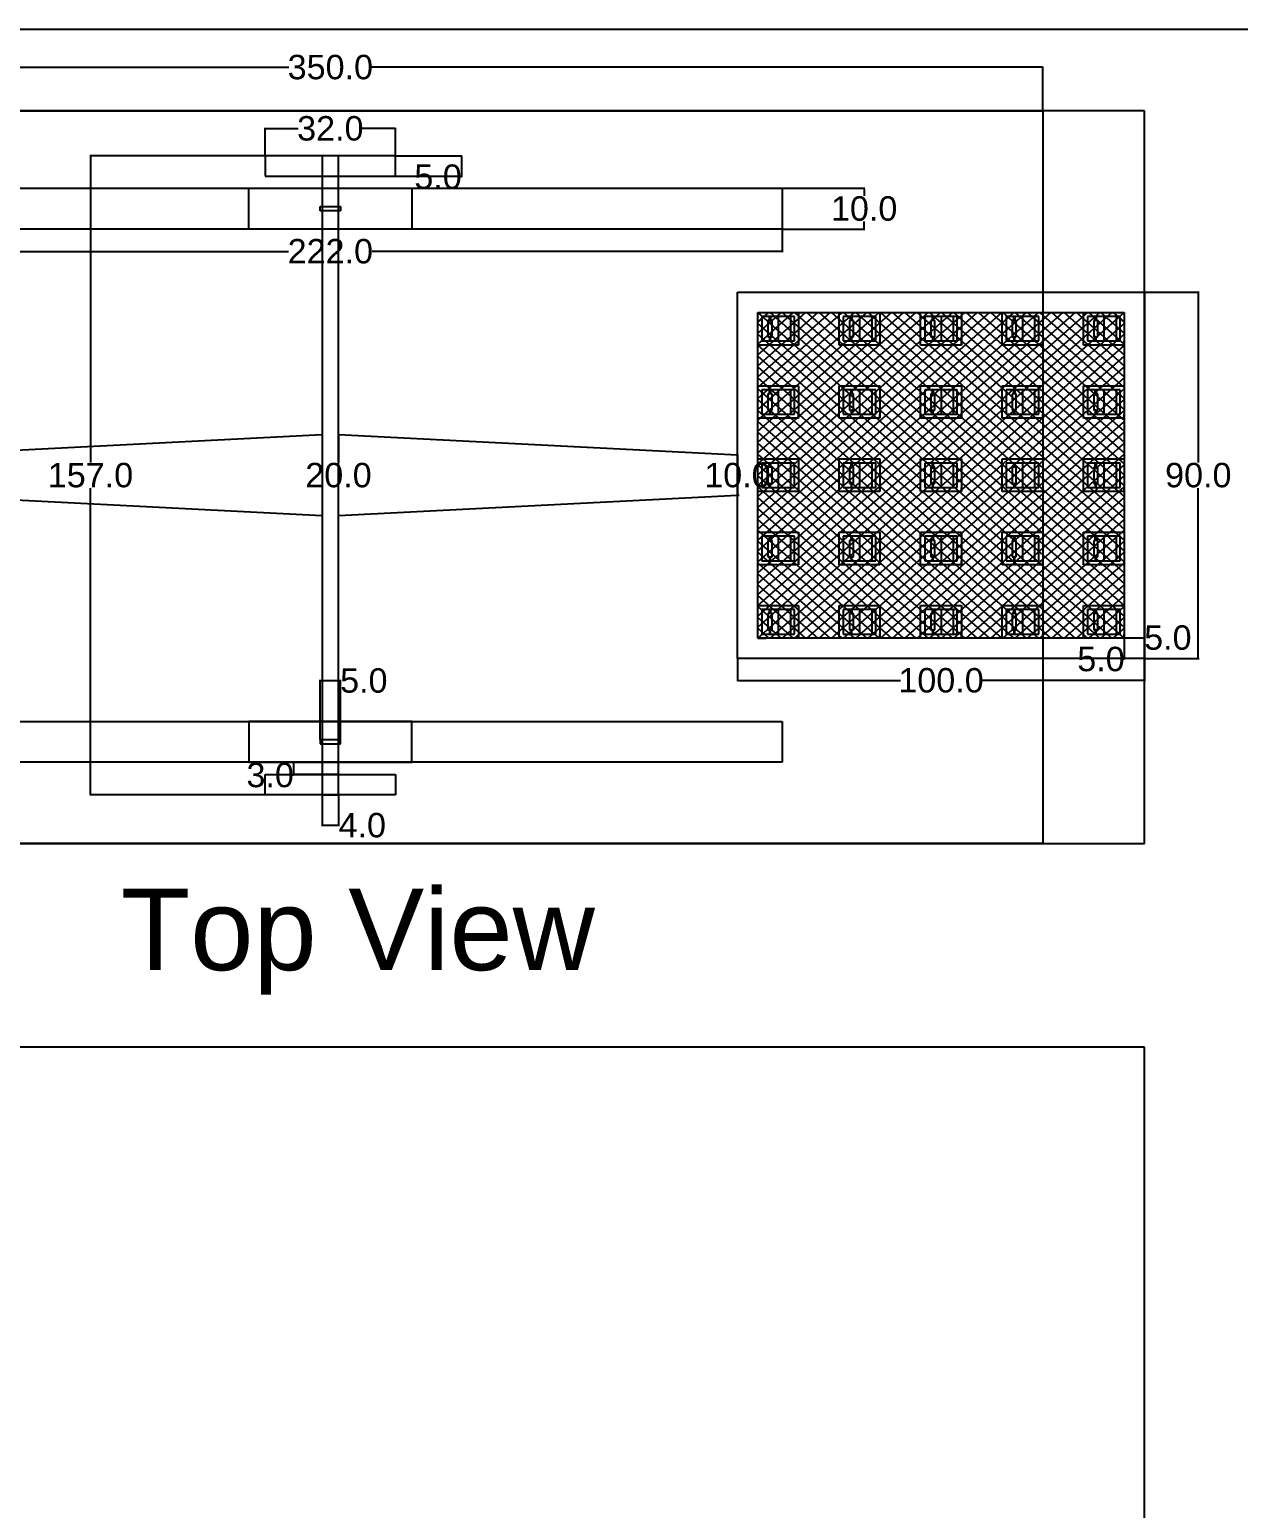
# Model space of a CAD drawing. Header units: millimetres. Extents: x 0 to 1100, y 0 to 800.
# Drawn here: x 176.1 to 473.1, y 436.7 to 800 of the extents above; entities that cross this region are included whole.
import ezdxf

# ---------------------------------------------------------------- set-up
doc = ezdxf.new("R2010")
doc.units = ezdxf.units.MM
doc.header["$MEASUREMENT"] = 0
for name, color, linetype in [('2d axels', 130, 'Continuous'), ('2d dimensions', 150, 'Continuous'), ('2d headscrew', 210, 'Continuous'), ('2d lines', 181, 'Continuous'), ('2D pulleys', 50, 'Continuous'), ('2d seats', 230, 'Continuous'), ('center', 30, 'Continuous'), ('Text', 7, 'Continuous')]:
    doc.layers.add(name, color=color, linetype=linetype)
doc.styles.get("Standard").update_dxf_attribs({"font": 'Arial.ttf'})
doc.dimstyles.get("Standard").update_dxf_attribs({"dimtxt": 6, "dimasz": 0.18, "dimexe": 0.18, "dimexo": 0.0625, "dimgap": 0.09, "dimtad": 0, "dimtih": 1, "dimtoh": 1, "dimdec": 1, "dimzin": 0, "dimdsep": 46, "dimtxsty": 'Standard', "dimcen": 0.09, "dimadec": 0, "dimazin": 0, "dimtfac": 1, "dimtdec": 1, "dimtofl": 0, "dimtmove": 0, "dimatfit": 3, "dimfxl": 1, "dimtolj": 1, "dimtzin": 0, "dimarcsym": 0})

# ---------------------------------------------------------------- blocks, each defined once
blk = doc.blocks.new('*U5')
at = {"layer": '2d seats'}
for p, q in [((-5, -4), (-5, 4)), ((-5, 4), (5, 4)), ((-5, 4), (5, 4)), ((-5, -4), (-5, 4)), ((5, 4), (5, -4)), ((5, 4), (5, -4)), ((3, 3), (-4, 3)), ((-4, 3), (-4, -3)), ((4, 3), (3, 3)), ((3, 3), (3, -3)), ((4, -3), (4, 3)), ((-4, -3), (3, -3)), ((3, -3), (4, -3)), ((5, -4), (5, -3)), ((5, -4), (-5, -4)), ((5, -4), (-5, -4))]:
    blk.add_line(p, q, dxfattribs=at)
blk = doc.blocks.new('*U6')
at = {"layer": '2d seats', "color": 0, "linetype": 'ByBlock', "lineweight": -2, "transparency": 16777216}
for p in [(0, 72), (20, 72), (40, 72), (60, 72), (80, 72), (0, 54), (20, 54), (40, 54), (60, 54), (80, 54), (0, 36), (20, 36), (40, 36), (60, 36), (80, 36), (0, 18), (20, 18), (40, 18), (60, 18), (80, 18), (0, 0), (20, 0), (40, 0), (60, 0), (80, 0)]:
    blk.add_blockref('*U5', p, dxfattribs=at)
blk = doc.blocks.new('*U7')
at = {"layer": '2d seats'}
for p, q in [((-0.75, 2), (-1.25, 2)), ((-1.25, 2), (-1.25, -2)), ((-0.85, 2), (-0.85, 3)), ((-0.75, 2), (-0.85, 2)), ((-0.25, 2), (-0.75, 2)), ((-0.65, 3), (-0.65, 2)), ((-0.25, -2), (-0.25, 2)), ((1.25, 3), (1.25, -3)), ((-1.25, -2), (-0.75, -2)), ((-0.75, -2), (-0.85, -2)), ((-0.85, -2), (-0.85, -3)), ((-0.75, -2), (-0.25, -2)), ((-0.65, -3), (-0.65, -2))]:
    blk.add_line(p, q, dxfattribs=at)
blk = doc.blocks.new('*U8')
at = {"layer": '2d seats', "color": 0, "linetype": 'ByBlock', "lineweight": -2, "transparency": 16777216}
for p in [(0, 72), (20, 72), (40, 72), (60, 72), (80, 72), (0, 54), (20, 54), (40, 54), (60, 54), (80, 54), (0, 36), (20, 36), (40, 36), (60, 36), (80, 36), (0, 18), (20, 18), (40, 18), (60, 18), (80, 18), (0, 0), (20, 0), (40, 0), (60, 0), (80, 0)]:
    blk.add_blockref('*U7', p, dxfattribs=at)
blk = doc.blocks.new('*D44')
at = {"layer": '2d dimensions', "color": 0, "lineweight": -2, "transparency": 16777216}
for p, q in [((252, 700.32), (252, 693.65)), ((252.06, 700.5), (252.18, 700.5)), ((252, 680.68), (252, 687.35)), ((252.06, 680.5), (252.18, 680.5))]:
    blk.add_line(p, q, dxfattribs=at)
at = {"layer": '2d dimensions', "color": 0, "transparency": 16777216}
for points in [[(251.97, 700.32), (252.03, 700.32), (252, 700.5)], [(251.97, 680.68), (252.03, 680.68), (252, 680.5)]]:
    blk.add_solid(points, dxfattribs=at)
at = {"layer": 'Defpoints', "color": 0, "transparency": 16777216}
for p in [(252, 700.5), (252, 700.5), (252, 680.5)]:
    blk.add_point(p, dxfattribs=at)
at = {"layer": '2d dimensions', "color": 0, "transparency": 16777216, "insert": (252, 690.5), "char_height": 6, "attachment_point": 5}
blk.add_mtext('\\A1;20.0', dxfattribs=at)
blk = doc.blocks.new('*D45')
at = {"layer": '2d dimensions', "color": 0, "lineweight": -2, "transparency": 16777216}
for p, q in [((350, 695.32), (350, 693.67)), ((350.06, 695.5), (350.18, 695.5)), ((350, 685.71), (350, 687.36)), ((350.45, 685.53), (349.82, 685.53))]:
    blk.add_line(p, q, dxfattribs=at)
at = {"layer": '2d dimensions', "color": 0, "transparency": 16777216}
for points in [[(349.97, 695.32), (350.03, 695.32), (350, 695.5)], [(349.97, 685.71), (350.03, 685.71), (350, 685.53)]]:
    blk.add_solid(points, dxfattribs=at)
at = {"layer": 'Defpoints', "color": 0, "transparency": 16777216}
for p in [(350, 695.5), (350, 685.53), (350.51, 685.53)]:
    blk.add_point(p, dxfattribs=at)
at = {"layer": '2d dimensions', "color": 0, "transparency": 16777216, "insert": (350, 690.51), "char_height": 6, "attachment_point": 5}
blk.add_mtext('\\A1;10.0', dxfattribs=at)
blk = doc.blocks.new('*D46')
at = {"layer": '2d dimensions', "color": 0, "lineweight": -2, "transparency": 16777216}
for p, q in [((350, 645.44), (350, 639.91)), ((450, 645.44), (450, 639.91)), ((350.18, 640.09), (390.08, 640.09)), ((449.82, 640.09), (409.92, 640.09))]:
    blk.add_line(p, q, dxfattribs=at)
at = {"layer": '2d dimensions', "color": 0, "transparency": 16777216}
for points in [[(350.18, 640.12), (350.18, 640.06), (350, 640.09)], [(449.82, 640.12), (449.82, 640.06), (450, 640.09)]]:
    blk.add_solid(points, dxfattribs=at)
at = {"layer": 'Defpoints', "color": 0, "transparency": 16777216}
for p in [(350, 645.5), (450, 645.5), (450, 640.09)]:
    blk.add_point(p, dxfattribs=at)
at = {"layer": '2d dimensions', "color": 0, "transparency": 16777216, "insert": (400, 640.09), "char_height": 6, "attachment_point": 5}
blk.add_mtext('\\A1;100.0', dxfattribs=at)
blk = doc.blocks.new('*D47')
at = {"layer": '2d dimensions', "color": 0, "lineweight": -2, "transparency": 16777216}
for p, q in [((450.06, 735.5), (463.38, 735.5)), ((463.2, 735.32), (463.2, 693.65)), ((463.2, 645.68), (463.2, 687.35)), ((450.06, 645.5), (463.38, 645.5))]:
    blk.add_line(p, q, dxfattribs=at)
at = {"layer": '2d dimensions', "color": 0, "transparency": 16777216}
for points in [[(463.17, 735.32), (463.23, 735.32), (463.2, 735.5)], [(463.17, 645.68), (463.23, 645.68), (463.2, 645.5)]]:
    blk.add_solid(points, dxfattribs=at)
at = {"layer": 'Defpoints', "color": 0, "transparency": 16777216}
for p in [(450, 735.5), (463.2, 735.5), (450, 645.5)]:
    blk.add_point(p, dxfattribs=at)
at = {"layer": '2d dimensions', "color": 0, "transparency": 16777216, "insert": (463.2, 690.5), "char_height": 6, "attachment_point": 5}
blk.add_mtext('\\A1;90.0', dxfattribs=at)
blk = doc.blocks.new('*D48')
at = {"layer": '2d dimensions', "color": 0, "lineweight": -2, "transparency": 16777216}
for p, q in [((75, 780.06), (75, 790.93)), ((75.18, 790.75), (239.8, 790.75)), ((424.82, 790.75), (260.2, 790.75)), ((425, 780.06), (425, 790.93))]:
    blk.add_line(p, q, dxfattribs=at)
at = {"layer": '2d dimensions', "color": 0, "transparency": 16777216}
for points in [[(75.18, 790.78), (75.18, 790.72), (75, 790.75)], [(424.82, 790.78), (424.82, 790.72), (425, 790.75)]]:
    blk.add_solid(points, dxfattribs=at)
at = {"layer": 'Defpoints', "color": 0, "transparency": 16777216}
for p in [(425, 790.75), (75, 780), (425, 780)]:
    blk.add_point(p, dxfattribs=at)
at = {"layer": '2d dimensions', "color": 0, "transparency": 16777216, "insert": (250, 790.75), "char_height": 6, "attachment_point": 5}
blk.add_mtext('\\A1;350.0', dxfattribs=at)
blk = doc.blocks.new('*D49')
at = {"layer": '2d dimensions', "color": 0, "lineweight": -2, "transparency": 16777216}
for p, q in [((361.06, 761), (381.3, 761)), ((381.12, 760.82), (381.12, 759.15)), ((381.12, 751.18), (381.12, 752.85)), ((361.06, 751), (381.3, 751))]:
    blk.add_line(p, q, dxfattribs=at)
at = {"layer": '2d dimensions', "color": 0, "transparency": 16777216}
for points in [[(381.09, 760.82), (381.15, 760.82), (381.12, 761)], [(381.09, 751.18), (381.15, 751.18), (381.12, 751)]]:
    blk.add_solid(points, dxfattribs=at)
at = {"layer": 'Defpoints', "color": 0, "transparency": 16777216}
for p in [(361, 761), (361, 751), (381.12, 751)]:
    blk.add_point(p, dxfattribs=at)
at = {"layer": '2d dimensions', "color": 0, "transparency": 16777216, "insert": (381.12, 756), "char_height": 6, "attachment_point": 5}
blk.add_mtext('\\A1;10.0', dxfattribs=at)
blk = doc.blocks.new('*D50')
at = {"layer": '2d dimensions', "color": 0, "lineweight": -2, "transparency": 16777216}
for p, q in [((139, 750.94), (139, 745.33)), ((361, 750.94), (361, 745.33)), ((139.18, 745.51), (239.75, 745.51)), ((360.82, 745.51), (260.25, 745.51))]:
    blk.add_line(p, q, dxfattribs=at)
at = {"layer": '2d dimensions', "color": 0, "transparency": 16777216}
for points in [[(139.18, 745.54), (139.18, 745.48), (139, 745.51)], [(360.82, 745.54), (360.82, 745.48), (361, 745.51)]]:
    blk.add_solid(points, dxfattribs=at)
at = {"layer": 'Defpoints', "color": 0, "transparency": 16777216}
for p in [(139, 751), (361, 751), (361, 745.51)]:
    blk.add_point(p, dxfattribs=at)
at = {"layer": '2d dimensions', "color": 0, "transparency": 16777216, "insert": (250, 745.51), "char_height": 6, "attachment_point": 5}
blk.add_mtext('\\A1;222.0', dxfattribs=at)
blk = doc.blocks.new('*D51')
at = {"layer": '2d dimensions', "color": 0, "lineweight": -2, "transparency": 16777216}
for p, q in [((247.94, 769), (190.9, 769)), ((191.08, 768.82), (191.08, 693.65)), ((191.08, 612.18), (191.08, 687.35)), ((247.94, 612), (190.9, 612))]:
    blk.add_line(p, q, dxfattribs=at)
at = {"layer": '2d dimensions', "color": 0, "transparency": 16777216}
for points in [[(191.05, 768.82), (191.11, 768.82), (191.08, 769)], [(191.05, 612.18), (191.11, 612.18), (191.08, 612)]]:
    blk.add_solid(points, dxfattribs=at)
at = {"layer": 'Defpoints', "color": 0, "transparency": 16777216}
for p in [(248, 769), (191.08, 612), (248, 612)]:
    blk.add_point(p, dxfattribs=at)
at = {"layer": '2d dimensions', "color": 0, "transparency": 16777216, "insert": (191.08, 690.5), "char_height": 6, "attachment_point": 5}
blk.add_mtext('\\A1;157.0', dxfattribs=at)
blk = doc.blocks.new('*D52')
at = {"layer": '2d dimensions', "color": 0, "lineweight": -2, "transparency": 16777216}
for p, q in [((248, 611.94), (248, 604.32)), ((252, 611.94), (252, 604.32)), ((248.18, 604.5), (251.82, 604.5)), ((252, 604.5), (252.18, 604.5))]:
    blk.add_line(p, q, dxfattribs=at)
at = {"layer": '2d dimensions', "color": 0, "transparency": 16777216}
for points in [[(248.18, 604.53), (248.18, 604.47), (248, 604.5)], [(251.82, 604.53), (251.82, 604.47), (252, 604.5)]]:
    blk.add_solid(points, dxfattribs=at)
at = {"layer": 'Defpoints', "color": 0, "transparency": 16777216}
for p in [(248, 612), (252, 612), (252, 604.5)]:
    blk.add_point(p, dxfattribs=at)
at = {"layer": '2d dimensions', "color": 0, "transparency": 16777216, "insert": (257.84, 604.5), "char_height": 6, "attachment_point": 5}
blk.add_mtext('\\A1;4.0', dxfattribs=at)
blk = doc.blocks.new('*D53')
at = {"layer": '2d dimensions', "color": 0, "lineweight": -2, "transparency": 16777216}
for p, q in [((247.5, 625.56), (247.5, 640.22)), ((247.68, 640.04), (252.32, 640.04)), ((252.5, 625.56), (252.5, 640.22)), ((252.5, 640.04), (252.68, 640.04))]:
    blk.add_line(p, q, dxfattribs=at)
at = {"layer": '2d dimensions', "color": 0, "transparency": 16777216}
for points in [[(247.68, 640.07), (247.68, 640.01), (247.5, 640.04)], [(252.32, 640.07), (252.32, 640.01), (252.5, 640.04)]]:
    blk.add_solid(points, dxfattribs=at)
at = {"layer": 'Defpoints', "color": 0, "transparency": 16777216}
for p in [(252.5, 640.04), (247.5, 625.5), (252.5, 625.5)]:
    blk.add_point(p, dxfattribs=at)
at = {"layer": '2d dimensions', "color": 0, "transparency": 16777216, "insert": (258.22, 640.04), "char_height": 6, "attachment_point": 5}
blk.add_mtext('\\A1;5.0', dxfattribs=at)
blk = doc.blocks.new('*D54')
at = {"layer": '2d dimensions', "color": 0, "lineweight": -2, "transparency": 16777216}
for p, q in [((251.94, 620), (240.76, 620)), ((240.94, 619.82), (240.94, 617.18)), ((251.94, 617), (240.76, 617)), ((240.94, 616.82), (240.76, 616.82)), ((240.94, 617), (240.94, 616.82))]:
    blk.add_line(p, q, dxfattribs=at)
at = {"layer": '2d dimensions', "color": 0, "transparency": 16777216}
for points in [[(240.91, 619.82), (240.97, 619.82), (240.94, 620)], [(240.91, 617.18), (240.97, 617.18), (240.94, 617)]]:
    blk.add_solid(points, dxfattribs=at)
at = {"layer": 'Defpoints', "color": 0, "transparency": 16777216}
for p in [(252, 620), (240.94, 617), (252, 617)]:
    blk.add_point(p, dxfattribs=at)
at = {"layer": '2d dimensions', "color": 0, "transparency": 16777216, "insert": (235.22, 616.82), "char_height": 6, "attachment_point": 5}
blk.add_mtext('\\A1;3.0', dxfattribs=at)
blk = doc.blocks.new('*D56')
at = {"layer": '2d dimensions', "color": 0, "lineweight": -2, "transparency": 16777216}
for p, q in [((445.06, 650.5), (445.19, 650.5)), ((445.01, 650.32), (445.01, 645.68)), ((445.01, 645.32), (444.83, 645.32)), ((445.01, 645.5), (445.01, 645.32)), ((445.06, 645.5), (445.19, 645.5))]:
    blk.add_line(p, q, dxfattribs=at)
at = {"layer": '2d dimensions', "color": 0, "transparency": 16777216}
for points in [[(444.98, 650.32), (445.04, 650.32), (445.01, 650.5)], [(444.98, 645.68), (445.04, 645.68), (445.01, 645.5)]]:
    blk.add_solid(points, dxfattribs=at)
at = {"layer": 'Defpoints', "color": 0, "transparency": 16777216}
for p in [(445, 650.5), (445, 645.5), (445.01, 645.5)]:
    blk.add_point(p, dxfattribs=at)
at = {"layer": '2d dimensions', "color": 0, "transparency": 16777216, "insert": (439.29, 645.32), "char_height": 6, "attachment_point": 5}
blk.add_mtext('\\A1;5.0', dxfattribs=at)
blk = doc.blocks.new('*D57')
at = {"layer": '2d dimensions', "color": 0, "lineweight": -2, "transparency": 16777216}
for p, q in [((445.01, 650.56), (445.01, 650.77)), ((445.19, 650.59), (449.82, 650.59)), ((450, 650.56), (450, 650.77)), ((450, 650.59), (450.18, 650.59))]:
    blk.add_line(p, q, dxfattribs=at)
at = {"layer": '2d dimensions', "color": 0, "transparency": 16777216}
for points in [[(445.19, 650.62), (445.19, 650.56), (445.01, 650.59)], [(449.82, 650.62), (449.82, 650.56), (450, 650.59)]]:
    blk.add_solid(points, dxfattribs=at)
at = {"layer": 'Defpoints', "color": 0, "transparency": 16777216}
for p in [(445.01, 650.5), (450, 650.59), (450, 650.5)]:
    blk.add_point(p, dxfattribs=at)
at = {"layer": '2d dimensions', "color": 0, "transparency": 16777216, "insert": (455.72, 650.59), "char_height": 6, "attachment_point": 5}
blk.add_mtext('\\A1;5.0', dxfattribs=at)
blk = doc.blocks.new('*D106')
at = {"layer": '2d dimensions', "color": 0, "lineweight": -2, "transparency": 16777216}
for p, q in [((234, 769.06), (234, 775.88)), ((234.18, 775.7), (242.13, 775.7)), ((265.82, 775.7), (257.87, 775.7)), ((266, 769.06), (266, 775.88))]:
    blk.add_line(p, q, dxfattribs=at)
at = {"layer": '2d dimensions', "color": 0, "transparency": 16777216}
for points in [[(234.18, 775.73), (234.18, 775.67), (234, 775.7)], [(265.82, 775.73), (265.82, 775.67), (266, 775.7)]]:
    blk.add_solid(points, dxfattribs=at)
at = {"layer": 'Defpoints', "color": 0, "transparency": 16777216}
for p in [(266, 775.7), (234, 769), (266, 769)]:
    blk.add_point(p, dxfattribs=at)
at = {"layer": '2d dimensions', "color": 0, "transparency": 16777216, "insert": (250, 775.7), "char_height": 6, "attachment_point": 5}
blk.add_mtext('\\A1;32.0', dxfattribs=at)
blk = doc.blocks.new('*D107')
at = {"layer": '2d dimensions', "color": 0, "lineweight": -2, "transparency": 16777216}
for p, q in [((266.06, 769), (282.36, 769)), ((282.18, 768.82), (282.18, 764.18)), ((266.06, 764), (282.36, 764)), ((282.18, 763.82), (282, 763.82)), ((282.18, 764), (282.18, 763.82))]:
    blk.add_line(p, q, dxfattribs=at)
at = {"layer": '2d dimensions', "color": 0, "transparency": 16777216}
for points in [[(282.15, 768.82), (282.21, 768.82), (282.18, 769)], [(282.15, 764.18), (282.21, 764.18), (282.18, 764)]]:
    blk.add_solid(points, dxfattribs=at)
at = {"layer": 'Defpoints', "color": 0, "transparency": 16777216}
for p in [(266, 769), (266, 764), (282.18, 764)]:
    blk.add_point(p, dxfattribs=at)
at = {"layer": '2d dimensions', "color": 0, "transparency": 16777216, "insert": (276.45, 763.82), "char_height": 6, "attachment_point": 5}
blk.add_mtext('\\A1;5.0', dxfattribs=at)

msp = doc.modelspace()

# ---------------------------------------------------------------- linework, layer by layer
at = {"layer": '2d axels'}
for p, q in [((252, 769), (248, 769)), ((248, 769), (248, 612)), ((252, 612), (252, 769)), ((248, 612), (250, 612)), ((250, 612), (252, 612))]:
    msp.add_line(p, q, dxfattribs=at)
at = {"layer": '2d headscrew'}
for p, q in [((247.5, 756.5), (252.5, 756.5)), ((247.5, 755.5), (247.5, 756.5)), ((252.5, 756.5), (252.5, 755.5)), ((252.5, 755.5), (247.5, 755.5)), ((252.5, 625.5), (247.5, 625.5)), ((247.5, 625.5), (247.5, 624.5)), ((252.5, 624.5), (252.5, 625.5)), ((247.5, 624.5), (252.5, 624.5))]:
    msp.add_line(p, q, dxfattribs=at)
at = {"layer": '2d lines'}
for p, q in [((75, 780), (425, 780)), ((425, 780), (425, 600)), ((139, 761), (361, 761)), ((230, 751), (230, 761)), ((230, 761), (270, 761)), ((270, 761), (270, 751)), ((361, 761), (361, 751)), ((230, 751), (139, 751)), ((270, 751), (230, 751)), ((361, 751), (270, 751)), ((350, 690.5), (350, 735.5)), ((350, 735.5), (450, 735.5)), ((450, 735.5), (450, 645.5)), ((355, 650.5), (355, 730.5)), ((355, 730.5), (445, 730.5)), ((355, 650.5), (445, 730.5)), ((355, 730.5), (445, 650.5)), ((355, 653.18), (441.99, 730.5)), ((355, 655.85), (438.98, 730.5)), ((355, 658.53), (435.97, 730.5)), ((355, 661.2), (432.96, 730.5)), ((355, 728.1), (357.7, 730.5)), ((355, 725.43), (360.71, 730.5)), ((355, 722.75), (363.72, 730.5)), ((355, 720.07), (366.73, 730.5)), ((355, 717.4), (369.74, 730.5)), ((355, 714.72), (372.75, 730.5)), ((355, 712.05), (375.76, 730.5)), ((355, 709.37), (378.77, 730.5)), ((355, 706.69), (381.78, 730.5)), ((355, 704.02), (384.79, 730.5)), ((355, 701.34), (387.8, 730.5)), ((355, 698.67), (390.81, 730.5)), ((355, 695.99), (393.82, 730.5)), ((355, 693.31), (396.83, 730.5)), ((355, 663.88), (429.95, 730.5)), ((355, 666.56), (426.94, 730.5)), ((355, 669.23), (423.93, 730.5)), ((355, 671.91), (420.92, 730.5)), ((355, 674.58), (417.91, 730.5)), ((355, 677.26), (414.9, 730.5)), ((355, 679.94), (411.89, 730.5)), ((355, 682.61), (408.88, 730.5)), ((355, 685.29), (405.86, 730.5)), ((355, 687.96), (402.85, 730.5)), ((355, 690.64), (399.84, 730.5)), ((358.01, 730.5), (445, 653.18)), ((361.02, 730.5), (445, 655.85)), ((364.03, 730.5), (445, 658.53)), ((367.04, 730.5), (445, 661.2)), ((370.05, 730.5), (445, 663.88)), ((373.06, 730.5), (445, 666.56)), ((376.07, 730.5), (445, 669.23)), ((379.08, 730.5), (445, 671.91)), ((379.08, 730.5), (445, 671.91)), ((382.09, 730.5), (445, 674.58)), ((382.09, 730.5), (445, 674.58)), ((382.09, 730.5), (445, 674.58)), ((385.1, 730.5), (445, 677.26)), ((388.11, 730.5), (445, 679.94)), ((391.12, 730.5), (445, 682.61)), ((394.14, 730.5), (445, 685.29)), ((397.15, 730.5), (445, 687.96)), ((400.16, 730.5), (445, 690.64)), ((403.17, 730.5), (445, 693.31)), ((406.18, 730.5), (445, 695.99)), ((409.19, 730.5), (445, 698.67)), ((412.2, 730.5), (445, 701.34)), ((415.21, 730.5), (445, 704.02)), ((418.22, 730.5), (445, 706.69)), ((421.23, 730.5), (445, 709.37)), ((424.24, 730.5), (445, 712.05)), ((427.25, 730.5), (445, 714.72)), ((430.26, 730.5), (445, 717.4)), ((433.27, 730.5), (445, 720.07)), ((436.28, 730.5), (445, 722.75)), ((439.29, 730.5), (445, 725.43)), ((442.3, 730.5), (445, 728.1)), ((445, 730.5), (445, 650.5)), ((355, 727.82), (441.99, 650.5)), ((358.01, 650.5), (445, 727.82)), ((355, 725.15), (438.98, 650.5)), ((361.02, 650.5), (445, 725.15)), ((355, 722.47), (435.97, 650.5)), ((355, 719.8), (432.96, 650.5)), ((364.03, 650.5), (445.03, 722.5)), ((367.04, 650.5), (445, 719.8)), ((355, 717.12), (429.95, 650.5)), ((355, 717.12), (429.95, 650.5)), ((370.05, 650.5), (445, 717.12)), ((355, 714.44), (426.94, 650.5)), ((373.06, 650.5), (445, 714.44)), ((355, 711.77), (423.93, 650.5)), ((355, 709.09), (420.92, 650.5)), ((376.07, 650.5), (445, 711.77)), ((379.08, 650.5), (445, 709.09)), ((355, 706.42), (417.91, 650.5)), ((382.09, 650.5), (445, 706.42)), ((355, 703.74), (414.9, 650.5)), ((385.1, 650.5), (445, 703.74)), ((150, 695.5), (248, 700.5)), ((248, 700.5), (248, 680.5)), ((252, 700.5), (350, 695.5)), ((252, 680.5), (252, 700.5)), ((355, 701.06), (411.89, 650.5)), ((355, 698.39), (408.88, 650.5)), ((388.11, 650.5), (445, 701.06)), ((391.12, 650.5), (445, 698.39)), ((350, 695.5), (350, 685.5)), ((355, 695.71), (405.86, 650.5)), ((394.14, 650.5), (445, 695.71)), ((350, 645.5), (350, 690.5)), ((355, 693.04), (402.85, 650.5)), ((355, 690.36), (399.84, 650.5)), ((397.15, 650.5), (445, 693.04)), ((400.16, 650.5), (445, 690.36)), ((355, 687.69), (396.83, 650.5)), ((403.17, 650.5), (445, 687.69)), ((248, 680.5), (150, 685.5)), ((350, 685.5), (252, 680.5)), ((355, 685.01), (393.82, 650.5)), ((406.18, 650.5), (445, 685.01)), ((355, 682.33), (390.81, 650.5)), ((355, 679.66), (387.8, 650.5)), ((409.19, 650.5), (445, 682.33)), ((412.2, 650.5), (445, 679.66)), ((355, 676.98), (384.79, 650.5)), ((415.21, 650.5), (445, 676.98)), ((355, 674.31), (381.78, 650.5)), ((418.22, 650.5), (445, 674.31)), ((355, 671.63), (378.77, 650.5)), ((355, 668.95), (375.76, 650.5)), ((421.23, 650.5), (445, 671.63)), ((424.24, 650.5), (445, 668.95)), ((355, 666.28), (372.75, 650.5)), ((427.25, 650.5), (445, 666.28)), ((355, 663.6), (369.74, 650.5)), ((430.26, 650.5), (445, 663.6)), ((355, 660.93), (366.73, 650.5)), ((355, 658.25), (363.72, 650.5)), ((433.27, 650.5), (445, 660.93)), ((436.28, 650.5), (445, 658.25)), ((355, 655.57), (360.71, 650.5)), ((439.29, 650.5), (445, 655.57)), ((355, 652.9), (357.7, 650.5)), ((445, 650.5), (355, 650.5)), ((355, 650.5), (357, 650.5)), ((442.3, 650.5), (445, 652.9)), ((450, 645.5), (350, 645.5)), ((139, 630), (230, 630)), ((230, 630), (230, 620)), ((270, 630), (230, 630)), ((230, 630), (361, 630)), ((270, 620), (270, 630)), ((361, 630), (361, 620)), ((361, 620), (139, 620)), ((230, 620), (270, 620)), ((425, 600), (75, 600))]:
    msp.add_line(p, q, dxfattribs=at)
at = {"layer": '2D pulleys'}
for p, q in [((266, 769), (234, 769)), ((248, 769), (234, 769)), ((234, 769), (234, 764)), ((266, 764), (266, 769)), ((234, 764), (266, 764)), ((234, 764), (266, 764)), ((234, 617), (266, 617)), ((234, 612), (234, 617)), ((252, 617), (266, 617)), ((266, 617), (266, 612)), ((266, 612), (234, 612)), ((266, 612), (234, 612))]:
    msp.add_line(p, q, dxfattribs=at)
at = {"layer": '2d seats'}
for p, q in [((355, 722.5), (355, 730.5)), ((355, 730.5), (365, 730.5)), ((365, 730.5), (365, 722.5)), ((375, 722.5), (375, 730.5)), ((375, 730.5), (385, 730.5)), ((385, 730.5), (385, 722.5)), ((395, 722.5), (395, 730.5)), ((395, 730.5), (405, 730.5)), ((405, 730.5), (405, 722.5)), ((415, 722.5), (415, 730.5)), ((415, 730.5), (425, 730.5)), ((425, 730.5), (425, 722.5)), ((435, 722.5), (435, 730.5)), ((435, 730.5), (445, 730.5)), ((445, 730.5), (445, 722.5)), ((365, 722.5), (355, 722.5)), ((385, 722.5), (375, 722.5)), ((405, 722.5), (395, 722.5)), ((425, 722.5), (415, 722.5)), ((445, 722.5), (435, 722.5)), ((355, 704.5), (355, 712.5)), ((355, 712.5), (365, 712.5)), ((365, 712.5), (365, 704.5)), ((375, 712.5), (385, 712.5)), ((375, 704.5), (375, 712.5)), ((385, 712.5), (385, 704.5)), ((395, 712.5), (405, 712.5)), ((395, 704.5), (395, 712.5)), ((405, 712.5), (405, 704.5)), ((415, 704.5), (415, 712.5)), ((415, 712.5), (425, 712.5)), ((425, 712.5), (425, 704.5)), ((435, 704.5), (435, 712.5)), ((435, 712.5), (445, 712.5)), ((445, 712.5), (445, 704.5)), ((365, 704.5), (355, 704.5)), ((385, 704.5), (375, 704.5)), ((405, 704.5), (395, 704.5)), ((425, 704.5), (415, 704.5)), ((445, 704.5), (435, 704.5)), ((355, 686.5), (355, 694.5)), ((355, 694.5), (365, 694.5)), ((365, 694.5), (365, 686.5)), ((375, 694.5), (385, 694.5)), ((375, 686.5), (375, 694.5)), ((385, 694.5), (385, 686.5)), ((395, 694.5), (405, 694.5)), ((395, 686.5), (395, 694.5)), ((405, 694.5), (405, 686.5)), ((415, 686.5), (415, 694.5)), ((415, 694.5), (425, 694.5)), ((425, 694.5), (425, 686.5)), ((435, 694.5), (445, 694.5)), ((435, 686.5), (435, 694.5)), ((445, 694.5), (445, 686.5)), ((365, 686.5), (355, 686.5)), ((385, 686.5), (375, 686.5)), ((405, 686.5), (395, 686.5)), ((425, 686.5), (415, 686.5)), ((445, 686.5), (435, 686.5)), ((355, 668.5), (355, 676.5)), ((355, 676.5), (365, 676.5)), ((365, 676.5), (365, 668.5)), ((375, 668.5), (375, 676.5)), ((375, 676.5), (385, 676.5)), ((385, 676.5), (385, 668.5)), ((395, 668.5), (395, 676.5)), ((395, 676.5), (405, 676.5)), ((405, 676.5), (405, 668.5)), ((415, 668.5), (415, 676.5)), ((415, 676.5), (425, 676.5)), ((425, 676.5), (425, 668.5)), ((435, 676.5), (445, 676.5)), ((435, 668.5), (435, 676.5)), ((445, 676.5), (445, 668.5)), ((365, 668.5), (355, 668.5)), ((385, 668.5), (375, 668.5)), ((405, 668.5), (395, 668.5)), ((425, 668.5), (415, 668.5)), ((445, 668.5), (435, 668.5)), ((375, 650.5), (375, 658.5)), ((375, 658.5), (385, 658.5)), ((385, 658.5), (385, 650.5)), ((395, 658.5), (405, 658.5)), ((395, 650.5), (395, 658.5)), ((395, 658.5), (405, 658.5)), ((395, 650.5), (395, 658.5)), ((405, 658.5), (405, 650.5)), ((405, 658.5), (405, 650.5)), ((415, 658.5), (425, 658.5)), ((415, 650.5), (415, 658.5)), ((415, 658.5), (425, 658.5)), ((415, 650.5), (415, 658.5)), ((425, 658.5), (425, 650.5)), ((425, 658.5), (425, 650.5)), ((435, 658.5), (445, 658.5)), ((435, 650.5), (435, 658.5)), ((445, 658.5), (445, 650.5)), ((357.9, 657.5), (358.1, 657.5)), ((360, 657.5), (358, 657.5)), ((363, 657.5), (360, 657.5)), ((403, 657.5), (396, 657.5)), ((396, 657.5), (396, 651.5)), ((404, 657.5), (403, 657.5)), ((403, 657.5), (403, 651.5)), ((404, 651.5), (404, 657.5)), ((423, 657.5), (416, 657.5)), ((416, 657.5), (416, 651.5)), ((424, 657.5), (423, 657.5)), ((423, 657.5), (423, 651.5)), ((424, 651.5), (424, 657.5)), ((443, 657.5), (436, 657.5)), ((436, 657.5), (436, 651.5)), ((444, 657.5), (443, 657.5)), ((443, 657.5), (443, 651.5)), ((444, 651.5), (444, 657.5)), ((357.9, 651.5), (358.1, 651.5)), ((385, 650.5), (375, 650.5)), ((405, 650.5), (395, 650.5)), ((405, 650.5), (395, 650.5)), ((396, 651.5), (403, 651.5)), ((403, 651.5), (404, 651.5)), ((405, 650.5), (405, 651.5)), ((425, 650.5), (415, 650.5)), ((425, 650.5), (415, 650.5)), ((416, 651.5), (423, 651.5)), ((423, 651.5), (424, 651.5)), ((425, 650.5), (425, 651.5)), ((445, 650.5), (435, 650.5)), ((436, 651.5), (443, 651.5)), ((443, 651.5), (444, 651.5)), ((445, 650.5), (445, 651.5))]:
    msp.add_line(p, q, dxfattribs=at)
at = {"layer": 'center'}
for p, q in [((450, 780), (50, 780)), ((450, 600), (450, 780)), ((50, 600), (450, 600)), ((450, 550), (50, 550)), ((450, 50), (450, 550))]:
    msp.add_line(p, q, dxfattribs=at)
at = {"layer": 'Text'}
msp.add_line((1100, 800), (0, 800), dxfattribs=at)

# ---------------------------------------------------------------- block references
at = {"layer": '2d seats'}
for name, p in [('*U6', (360, 654.5)), ('*U8', (358.75, 654.5))]:
    msp.add_blockref(name, p, dxfattribs=at)

# ---------------------------------------------------------------- texts
at = {"layer": 'Text'}
msp.add_text('Top View', height=20, dxfattribs=at).set_placement((198.51, 568.91))

# ---------------------------------------------------------------- dimensions: what is measured, and where the dimension line sits
at = {"layer": '2d dimensions'}
for base, p1, p2, picture, middle in [((425, 790.75), (75, 780), (425, 780), '*D48', (250, 790.75)), ((266, 775.7), (234, 769), (266, 769), '*D106', (250, 775.7)), ((361, 745.51), (139, 751), (361, 751), '*D50', (250, 745.51)), ((450, 650.59), (445.01, 650.5), (450, 650.5), '*D57', (455.72, 650.59)), ((252.5, 640.04), (247.5, 625.5), (252.5, 625.5), '*D53', (258.22, 640.04)), ((450, 640.09), (350, 645.5), (450, 645.5), '*D46', (400, 640.09)), ((252, 604.5), (248, 612), (252, 612), '*D52', (257.84, 604.5))]:
    dim = msp.add_linear_dim(base=base, p1=p1, p2=p2, dimstyle='Standard', dxfattribs=at)
    dim.commit()
    dim.dimension.update_dxf_attribs({"geometry": picture, "text_midpoint": middle})
for base, p1, p2, picture, middle in [((191.08, 612), (248, 769), (248, 612), '*D51', (191.08, 690.5)), ((282.18, 764), (266, 769), (266, 764), '*D107', (276.45, 763.82)), ((381.12, 751), (361, 761), (361, 751), '*D49', (381.12, 756)), ((463.2, 735.5), (450, 645.5), (450, 735.5), '*D47', (463.2, 690.5)), ((252, 700.5), (252, 680.5), (252, 700.5), '*D44', (252, 690.5)), ((350, 685.53), (350, 695.5), (350.51, 685.53), '*D45', (350, 690.51)), ((445.01, 645.5), (445, 650.5), (445, 645.5), '*D56', (439.29, 645.32)), ((240.94, 617), (252, 620), (252, 617), '*D54', (235.22, 616.82))]:
    dim = msp.add_linear_dim(base=base, p1=p1, p2=p2, angle=90, dimstyle='Standard', dxfattribs=at)
    dim.commit()
    dim.dimension.update_dxf_attribs({"geometry": picture, "text_midpoint": middle})

doc.saveas('drawing.dxf')
